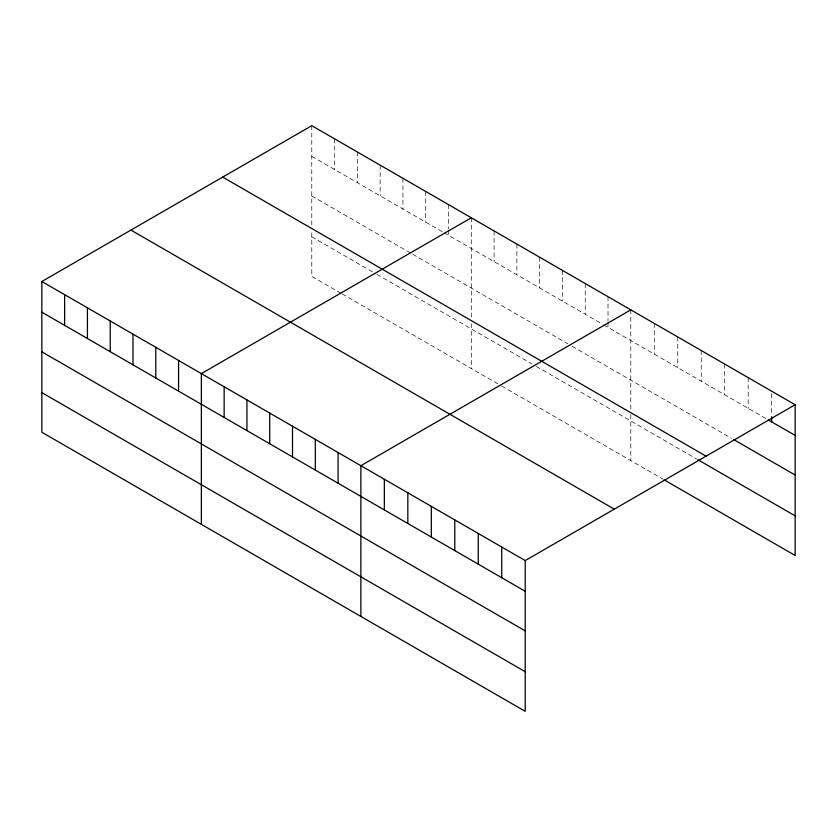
<?xml version="1.0" encoding="UTF-8"?>
<svg xmlns="http://www.w3.org/2000/svg" width="837" height="837" viewBox="0 0 837 837"><rect width="100%" height="100%" fill="white"/><g stroke="black" fill="none" stroke-linecap="round" stroke-linejoin="round"><path stroke-width="0.63" stroke-dasharray="4.18 3.14" d="M311.782 156.352L443.087 232.163M444.165 232.791L602.598 324.254M603.676 324.882L766.085 418.646M311.782 195.973L411.616 253.611M412.704 254.239L567.873 343.829M572.215 346.33L731.423 438.253M311.782 236.798L372.549 271.879M376.891 274.379L532.06 363.969M536.402 366.48L696.771 459.063M341.077 293.327L311.782 276.419L311.782 231.692M342.166 293.954L500.589 385.418M501.677 386.045L663.228 479.319M771.672 393.746L771.672 415.476M748.194 377.633L748.194 408.31M724.716 364.074L724.716 394.761M701.239 350.525L701.239 381.201M677.761 336.966L677.761 367.652M654.283 323.406L654.283 354.093M630.805 309.857L630.805 409.502M630.805 414.597L630.805 460.601M608.018 296.696L608.018 320.989M608.018 322.266L608.018 327.382M585.23 283.544L585.23 314.231M562.443 270.393L562.443 301.069M539.656 257.231L539.656 287.918M516.868 244.08L516.868 274.756M494.081 230.918L494.081 261.604M471.294 217.766L471.294 318.688M471.294 323.783L471.294 368.51M448.506 204.605L448.506 228.899M448.506 230.175L448.506 235.291M425.719 191.453L425.719 222.14M402.932 178.291L402.932 208.978M380.144 165.14L380.144 195.827M357.357 151.978L357.357 182.665M334.57 138.827L334.57 169.513M311.782 125.676L311.782 226.586"/><path stroke-width="1.26" d="M41.85 281.514L525.217 560.581L525.217 711.324L41.85 432.258L41.85 281.514L311.782 125.676L795.15 404.742L795.15 555.486L664.348 479.967M471.294 217.766L201.361 373.605L201.361 524.349M630.805 309.857L360.873 465.707L360.873 616.451M525.217 560.581L795.15 404.742M768.314 419.933L795.15 435.428M733.662 439.54L795.15 475.039M222.705 177.099L706.072 456.165M697.88 459.712L795.15 515.864M130.928 230.091L614.295 509.158M41.85 312.201L525.217 591.267M41.85 351.822L525.217 630.889M41.85 392.637L525.217 671.713M771.672 416.753L771.672 421.869M501.74 547.032L501.74 577.718M478.262 533.472L478.262 564.159M454.784 519.923L454.784 550.61M431.306 506.364L431.306 537.051M407.828 492.815L407.828 523.491M384.35 479.256L384.35 509.942M338.085 452.545L338.085 483.231M315.298 439.394L315.298 470.07M292.511 426.232L292.511 456.918M269.723 413.08L269.723 443.756M246.936 399.919L246.936 430.605M224.149 386.767L224.149 417.454M178.574 360.454L178.574 391.141M155.787 347.292L155.787 377.979M132.999 334.141L132.999 364.827M110.212 320.989L110.212 351.666M87.425 307.828L87.425 338.514M64.637 294.676L64.637 325.352"/></g></svg>
